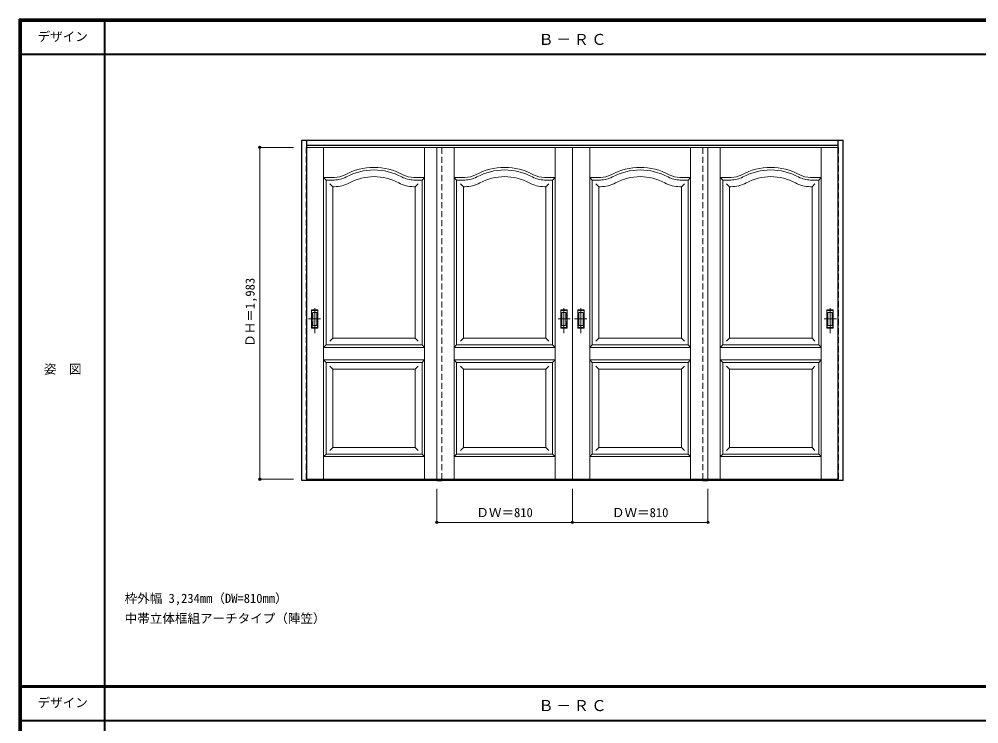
# Model space of a CAD drawing. Units: millimetres, scale not verified. Extents: x -6000 to 5700, y -4307 to 4175.
# Drawn here: x -6000 to -267, y -36 to 4175 of the extents above; entities that cross this region are included whole.
import ezdxf
from ezdxf.enums import TextEntityAlignment as Align

# ---------------------------------------------------------------- set-up
doc = ezdxf.new("R2010")
doc.units = ezdxf.units.MM
doc.header["$LTSCALE"] = 30
doc.header["$PDMODE"] = 32
doc.header["$PDSIZE"] = 15
doc.linetypes.add('CHAIN1', pattern=[8, 5, -1, 1, -1])
doc.linetypes.add('DASHED1', pattern=[1.8, 1.2, -0.6])
for name, color, linetype, lineweight in [('0-2_扉', 7, 'Continuous', 18), ('0-4_枠', 3, 'Continuous', 25), ('0-6_引手', 7, 'Continuous', 18), ('0-A_文字', 7, 'Continuous', 18), ('0-B_寸法', 7, 'Continuous', 9), ('F-1_枠', 6, 'Continuous', 40), ('F-A_文字', 7, 'Continuous', 18)]:
    doc.layers.add(name, color=color, linetype=linetype, lineweight=lineweight)
doc.styles.add('ＭＳ ゴシック', font='')
doc.styles.get('ＭＳ ゴシック').set_extended_font_data('MS Gothic')

msp = doc.modelspace()

# ---------------------------------------------------------------- linework, layer by layer
at = {"layer": '0-2_扉', "color": 4, "linetype": 'DASHED1', "lineweight": 9}
for p, q in [((-4285, 3409), (-4285, 1426)), ((-4282, 3409), (-4285, 3409)), ((-3475, 1426), (-3475, 3409)), ((-2695, 3409), (-2695, 3405)), ((-2695, 3409), (-2695, 3405)), ((-1915, 1426), (-1915, 3409)), ((-1108, 3409), (-1105, 3409)), ((-1105, 3409), (-1105, 1426)), ((-4282, 1426), (-4285, 1426)), ((-1108, 1426), (-1105, 1426))]:
    msp.add_line(p, q, dxfattribs=at)
at = {"layer": '0-2_扉'}
for p, q in [((-4282, 3409), (-3475, 3409)), ((-4181.5, 1426), (-4181.5, 3409)), ((-3578.5, 1426), (-3578.5, 3409)), ((-2695, 3409), (-3505, 3409)), ((-3401.5, 1426), (-3401.5, 3409)), ((-2798.5, 1426), (-2798.5, 3409)), ((-2695, 3409), (-2695, 1426)), ((-2695, 3409), (-1885, 3409)), ((-2695, 3409), (-2695, 1426)), ((-2591.5, 1426), (-2591.5, 3409)), ((-1988.5, 1426), (-1988.5, 3409)), ((-1108, 3409), (-1915, 3409)), ((-1811.5, 1426), (-1811.5, 3409)), ((-1208.5, 1426), (-1208.5, 3409)), ((-4166.5, 3214), (-4181.5, 3229)), ((-4181.5, 3229), (-4117.49, 3229)), ((-4166.5, 2360.24), (-4166.5, 3214)), ((-4166.5, 3214), (-4117.49, 3214)), ((-3578.5, 3229), (-3642.51, 3229)), ((-3593.5, 3214), (-3642.51, 3214)), ((-3593.5, 3214), (-3578.5, 3229)), ((-3593.5, 2229), (-3593.5, 3214)), ((-3386.5, 3214), (-3401.5, 3229)), ((-3401.5, 3229), (-3337.49, 3229)), ((-3386.5, 2229), (-3386.5, 3214)), ((-3386.5, 3214), (-3337.49, 3214)), ((-2798.5, 3229), (-2862.51, 3229)), ((-2813.5, 3214), (-2862.51, 3214)), ((-2813.5, 3214), (-2798.5, 3229)), ((-2813.5, 2360.24), (-2813.5, 3214)), ((-2576.5, 3214), (-2591.5, 3229)), ((-2591.5, 3229), (-2527.49, 3229)), ((-2576.5, 2360.24), (-2576.5, 3214)), ((-2576.5, 3214), (-2527.49, 3214)), ((-1988.5, 3229), (-2052.51, 3229)), ((-2003.5, 3214), (-2052.51, 3214)), ((-2003.5, 3214), (-1988.5, 3229)), ((-2003.5, 2229), (-2003.5, 3214)), ((-1796.5, 3214), (-1811.5, 3229)), ((-1811.5, 3229), (-1747.49, 3229)), ((-1796.5, 2229), (-1796.5, 3214)), ((-1796.5, 3214), (-1747.49, 3214)), ((-1208.5, 3229), (-1272.51, 3229)), ((-1223.5, 3214), (-1272.51, 3214)), ((-1223.5, 3214), (-1208.5, 3229)), ((-1223.5, 2360.24), (-1223.5, 3214)), ((-4144.18, 3191.68), (-4126.5, 3174)), ((-4126.5, 3174), (-4126.5, 3174)), ((-4126.5, 2269), (-4126.5, 3174)), ((-4126.5, 3174), (-4117.49, 3174)), ((-3642.51, 3174), (-3633.5, 3174)), ((-3615.82, 3191.68), (-3633.5, 3174)), ((-3364.18, 3191.68), (-3346.5, 3174)), ((-3337.49, 3174), (-3346.5, 3174)), ((-2853.5, 3174), (-2862.51, 3174)), ((-2835.82, 3191.68), (-2853.5, 3174)), ((-2853.5, 3174), (-2853.5, 3174)), ((-2853.5, 2269), (-2853.5, 3174)), ((-2554.18, 3191.68), (-2536.5, 3174)), ((-2536.5, 3174), (-2536.5, 3174)), ((-2536.5, 2269), (-2536.5, 3174)), ((-2536.5, 3174), (-2527.49, 3174)), ((-2052.51, 3174), (-2043.5, 3174)), ((-2025.82, 3191.68), (-2043.5, 3174)), ((-1774.18, 3191.68), (-1756.5, 3174)), ((-1747.49, 3174), (-1756.5, 3174)), ((-1263.5, 3174), (-1272.51, 3174)), ((-1245.82, 3191.68), (-1263.5, 3174)), ((-1263.5, 3174), (-1263.5, 3174)), ((-1263.5, 2269), (-1263.5, 3174)), ((-4166.31, 3091), (-4166.5, 3091)), ((-2813.69, 3091), (-2813.5, 3091)), ((-2576.31, 3091), (-2576.5, 3091)), ((-1223.69, 3091), (-1223.5, 3091)), ((-4166.5, 2229), (-4166.5, 2371.05)), ((-2813.5, 2229), (-2813.5, 2371.05)), ((-2576.5, 2229), (-2576.5, 2371.05)), ((-1223.5, 2229), (-1223.5, 2371.05)), ((-4126.5, 2269), (-4144.18, 2251.32)), ((-4126.5, 2269), (-4126.5, 2270.43)), ((-3633.5, 2269), (-4126.5, 2269)), ((-3633.5, 2269), (-3615.82, 2251.32)), ((-3346.5, 2269), (-3364.18, 2251.32)), ((-3346.5, 2269), (-2853.5, 2269)), ((-2853.5, 2269), (-2835.82, 2251.32)), ((-2536.5, 2269), (-2554.18, 2251.32)), ((-2536.5, 2269), (-2536.5, 2270.43)), ((-2043.5, 2269), (-2536.5, 2269)), ((-2043.5, 2269), (-2025.82, 2251.32)), ((-1756.5, 2269), (-1774.18, 2251.32)), ((-1756.5, 2269), (-1263.5, 2269)), ((-1263.5, 2269), (-1245.82, 2251.32)), ((-4181.5, 2214), (-4166.5, 2229)), ((-3578.5, 2214), (-4181.5, 2214)), ((-4166.5, 2229), (-3977.5, 2229)), ((-3593.5, 2229), (-4121.5, 2229)), ((-3593.5, 2229), (-3578.5, 2214)), ((-3386.5, 2229), (-3401.5, 2214)), ((-3401.5, 2214), (-2798.5, 2214)), ((-3386.5, 2229), (-2858.5, 2229)), ((-2813.5, 2229), (-3002.5, 2229)), ((-2798.5, 2214), (-2813.5, 2229)), ((-2591.5, 2214), (-2576.5, 2229)), ((-1988.5, 2214), (-2591.5, 2214)), ((-2576.5, 2229), (-2387.5, 2229)), ((-2003.5, 2229), (-2531.5, 2229)), ((-2003.5, 2229), (-1988.5, 2214)), ((-1796.5, 2229), (-1811.5, 2214)), ((-1811.5, 2214), (-1208.5, 2214)), ((-1796.5, 2229), (-1268.5, 2229)), ((-1223.5, 2229), (-1412.5, 2229)), ((-1208.5, 2214), (-1223.5, 2229)), ((-4181.5, 2139), (-4166.5, 2124)), ((-4181.5, 2139), (-3578.5, 2139)), ((-4166.5, 1576), (-4166.5, 2124)), ((-4166.5, 2124), (-3593.5, 2124)), ((-3593.5, 2124), (-3578.5, 2139)), ((-3593.5, 1576), (-3593.5, 2124)), ((-3386.5, 2124), (-3401.5, 2139)), ((-2798.5, 2139), (-3401.5, 2139)), ((-3386.5, 1576), (-3386.5, 2124)), ((-2813.5, 2124), (-3386.5, 2124)), ((-2798.5, 2139), (-2813.5, 2124)), ((-2813.5, 1576), (-2813.5, 2124)), ((-2591.5, 2139), (-2576.5, 2124)), ((-2591.5, 2139), (-1988.5, 2139)), ((-2576.5, 1576), (-2576.5, 2124)), ((-2576.5, 2124), (-2003.5, 2124)), ((-2003.5, 2124), (-1988.5, 2139)), ((-2003.5, 1576), (-2003.5, 2124)), ((-1796.5, 2124), (-1811.5, 2139)), ((-1208.5, 2139), (-1811.5, 2139)), ((-1796.5, 1576), (-1796.5, 2124)), ((-1223.5, 2124), (-1796.5, 2124)), ((-1208.5, 2139), (-1223.5, 2124)), ((-1223.5, 1576), (-1223.5, 2124)), ((-4126.46, 2084), (-4144.14, 2101.68)), ((-4126.5, 1616), (-4126.5, 2084)), ((-3633.5, 2084), (-4126.5, 2084)), ((-3633.5, 2084), (-3615.82, 2101.68)), ((-3633.5, 2084), (-3633.5, 1616)), ((-3346.5, 2084), (-3364.18, 2101.68)), ((-3346.5, 2084), (-3346.5, 1616)), ((-3346.5, 2084), (-2853.5, 2084)), ((-2853.54, 2084), (-2835.86, 2101.68)), ((-2853.5, 1616), (-2853.5, 2084)), ((-2536.46, 2084), (-2554.14, 2101.68)), ((-2536.5, 1616), (-2536.5, 2084)), ((-2043.5, 2084), (-2536.5, 2084)), ((-2043.5, 2084), (-2025.82, 2101.68)), ((-2043.5, 2084), (-2043.5, 1616)), ((-1756.5, 2084), (-1774.18, 2101.68)), ((-1756.5, 2084), (-1756.5, 1616)), ((-1756.5, 2084), (-1263.5, 2084)), ((-1263.54, 2084), (-1245.86, 2101.68)), ((-1263.5, 1616), (-1263.5, 2084)), ((-4126.5, 1616), (-4144.18, 1598.32)), ((-4126.5, 1616), (-4126.5, 1617.43)), ((-3633.5, 1616), (-4126.5, 1616)), ((-3633.5, 1616), (-3615.82, 1598.32)), ((-3346.5, 1616), (-3364.18, 1598.32)), ((-3346.5, 1616), (-2853.5, 1616)), ((-2853.5, 1616), (-2853.5, 1617.43)), ((-2853.5, 1616), (-2835.82, 1598.32)), ((-2536.5, 1616), (-2554.18, 1598.32)), ((-2536.5, 1616), (-2536.5, 1617.43)), ((-2043.5, 1616), (-2536.5, 1616)), ((-2043.5, 1616), (-2025.82, 1598.32)), ((-1756.5, 1616), (-1774.18, 1598.32)), ((-1756.5, 1616), (-1263.5, 1616)), ((-1263.5, 1616), (-1263.5, 1617.43)), ((-1263.5, 1616), (-1245.82, 1598.32)), ((-4166.5, 1576), (-4181.5, 1561)), ((-4181.5, 1561), (-3578.5, 1561)), ((-4166.5, 1576), (-3593.5, 1576)), ((-3593.5, 1576), (-3578.5, 1561)), ((-3386.5, 1576), (-3401.5, 1561)), ((-2798.5, 1561), (-3401.5, 1561)), ((-2813.5, 1576), (-3386.5, 1576)), ((-2813.5, 1576), (-2798.5, 1561)), ((-2576.5, 1576), (-2591.5, 1561)), ((-2591.5, 1561), (-1988.5, 1561)), ((-2576.5, 1576), (-2003.5, 1576)), ((-2003.5, 1576), (-1988.5, 1561)), ((-1796.5, 1576), (-1811.5, 1561)), ((-1208.5, 1561), (-1811.5, 1561)), ((-1223.5, 1576), (-1796.5, 1576)), ((-1223.5, 1576), (-1208.5, 1561)), ((-4282, 1426), (-3475, 1426)), ((-1108, 1426), (-1915, 1426))]:
    msp.add_line(p, q, dxfattribs=at)
at = {"layer": '0-2_扉', "color": 3, "lineweight": 25}
for p, q in [((-3505, 1418), (-3475, 1418)), ((-1915, 1418), (-1885, 1418))]:
    msp.add_line(p, q, dxfattribs=at)
at = {"layer": '0-2_扉'}
for points in [[(-2695, 1426), (-3505, 1426), (-3505, 3409)], [(-2695, 1426), (-1885, 1426), (-1885, 3409)], [(-3633.5, 3174), (-3633.5, 3174), (-3633.5, 2269)], [(-3346.5, 3174), (-3346.5, 3174), (-3346.5, 2269)], [(-2043.5, 3174), (-2043.5, 3174), (-2043.5, 2269)], [(-1756.5, 3174), (-1756.5, 3174), (-1756.5, 2269)]]:
    msp.add_lwpolyline(points, dxfattribs=at)
for centre, radius, start, end in [((-3880, 2924), 365, 61.6423, 118.3577), ((-3880, 2924), 350, 61.6423, 118.3577), ((-3100, 2924), 365, 61.6423, 118.3577), ((-3100, 2924), 350, 61.6423, 118.3577), ((-2290, 2924), 365, 61.6423, 118.3577), ((-2290, 2924), 350, 61.6423, 118.3577), ((-1510, 2924), 365, 61.6423, 118.3577), ((-1510, 2924), 350, 61.6423, 118.3577), ((-4117.49, 3364), 135, 270, 298.3577), ((-4117.49, 3364), 150, 270, 298.3577), ((-3880, 2924), 310, 61.6423, 118.3577), ((-3642.51, 3364), 150, 241.6423, 270), ((-3642.51, 3364), 135, 241.6423, 270), ((-3337.49, 3364), 135, 270, 298.3577), ((-3337.49, 3364), 150, 270, 298.3577), ((-3100, 2924), 310, 61.6423, 118.3577), ((-2862.51, 3364), 150, 241.6423, 270), ((-2862.51, 3364), 135, 241.6423, 270), ((-2527.49, 3364), 135, 270, 298.3577), ((-2527.49, 3364), 150, 270, 298.3577), ((-2290, 2924), 310, 61.6423, 118.3577), ((-2052.51, 3364), 150, 241.6423, 270), ((-2052.51, 3364), 135, 241.6423, 270), ((-1747.49, 3364), 135, 270, 298.3577), ((-1747.49, 3364), 150, 270, 298.3577), ((-1510, 2924), 310, 61.6423, 118.3577), ((-1272.51, 3364), 150, 241.6423, 270), ((-1272.51, 3364), 135, 241.6423, 270), ((-4117.49, 3364), 190, 270, 298.3577), ((-3642.51, 3364), 190, 241.6423, 270), ((-3337.49, 3364), 190, 270, 298.3577), ((-2862.51, 3364), 190, 241.6423, 270), ((-2527.49, 3364), 190, 270, 298.3577), ((-2052.51, 3364), 190, 241.6423, 270), ((-1747.49, 3364), 190, 270, 298.3577), ((-1272.51, 3364), 190, 241.6423, 270)]:
    msp.add_arc(centre, radius, start, end, dxfattribs=at)
at = {"layer": '0-4_枠'}
for p, q in [((-4312, 1418), (-4312, 3453)), ((-4312, 3453), (-1078, 3453)), ((-4282, 1418), (-4282, 3453)), ((-1108, 1418), (-1108, 3453)), ((-1078, 1418), (-1078, 3453)), ((-4282, 3423), (-1108, 3423)), ((-4282, 1418), (-4312, 1418)), ((-1108, 1421), (-4282, 1421)), ((-1108, 1418), (-4282, 1418)), ((-1078, 1418), (-1108, 1418))]:
    msp.add_line(p, q, dxfattribs=at)
at = {"layer": '0-6_引手', "linetype": 'CHAIN1'}
for p, q in [((-4234, 2298.27), (-4234, 2469.12)), ((-2746, 2298.27), (-2746, 2469.12)), ((-2644, 2298.27), (-2644, 2469.12)), ((-1156, 2298.27), (-1156, 2469.12)), ((-4272.07, 2383.5), (-4199.56, 2383.5)), ((-2707.93, 2383.5), (-2780.44, 2383.5)), ((-2682.07, 2383.5), (-2609.56, 2383.5)), ((-1117.93, 2383.5), (-1190.44, 2383.5))]:
    msp.add_line(p, q, dxfattribs=at)
at = {"layer": '0-6_引手'}
for p, q in [((-4253, 2438.5), (-4215, 2438.5)), ((-4253, 2328.5), (-4253, 2438.5)), ((-4246.5, 2422.5), (-4221.5, 2422.5)), ((-4246.5, 2344.5), (-4246.5, 2422.5)), ((-4221.5, 2344.5), (-4221.5, 2422.5)), ((-4215, 2328.5), (-4215, 2438.5)), ((-2727, 2438.5), (-2765, 2438.5)), ((-2765, 2328.5), (-2765, 2438.5)), ((-2733.5, 2422.5), (-2758.5, 2422.5)), ((-2758.5, 2344.5), (-2758.5, 2422.5)), ((-2733.5, 2344.5), (-2733.5, 2422.5)), ((-2727, 2328.5), (-2727, 2438.5)), ((-2663, 2438.5), (-2625, 2438.5)), ((-2663, 2328.5), (-2663, 2438.5)), ((-2656.5, 2422.5), (-2631.5, 2422.5)), ((-2656.5, 2344.5), (-2656.5, 2422.5)), ((-2631.5, 2344.5), (-2631.5, 2422.5)), ((-2625, 2328.5), (-2625, 2438.5)), ((-1137, 2438.5), (-1175, 2438.5)), ((-1175, 2328.5), (-1175, 2438.5)), ((-1143.5, 2422.5), (-1168.5, 2422.5)), ((-1168.5, 2344.5), (-1168.5, 2422.5)), ((-1143.5, 2344.5), (-1143.5, 2422.5)), ((-1137, 2328.5), (-1137, 2438.5)), ((-4253, 2328.5), (-4215, 2328.5)), ((-4246.5, 2344.5), (-4221.5, 2344.5)), ((-2727, 2328.5), (-2765, 2328.5)), ((-2733.5, 2344.5), (-2758.5, 2344.5)), ((-2663, 2328.5), (-2625, 2328.5)), ((-2656.5, 2344.5), (-2631.5, 2344.5)), ((-1137, 2328.5), (-1175, 2328.5)), ((-1143.5, 2344.5), (-1168.5, 2344.5))]:
    msp.add_line(p, q, dxfattribs=at)
at = {"layer": '0-6_引手', "linetype": 'DASHED1'}
for p, q in [((-4218, 2332.5), (-4218, 2434.5)), ((-2762, 2332.5), (-2762, 2434.5)), ((-2628, 2332.5), (-2628, 2434.5)), ((-1172, 2332.5), (-1172, 2434.5)), ((-4250, 2332.5), (-4218, 2332.5)), ((-2730, 2332.5), (-2762, 2332.5)), ((-2660, 2332.5), (-2628, 2332.5)), ((-1140, 2332.5), (-1172, 2332.5))]:
    msp.add_line(p, q, dxfattribs=at)
for points in [[(-4250, 2332.5), (-4250, 2434.5), (-4218, 2434.5)], [(-2730, 2332.5), (-2730, 2434.5), (-2762, 2434.5)], [(-2660, 2332.5), (-2660, 2434.5), (-2628, 2434.5)], [(-1140, 2332.5), (-1140, 2434.5), (-1172, 2434.5)]]:
    msp.add_lwpolyline(points, dxfattribs=at)
at = {"layer": '0-B_寸法', "color": 4}
for p, q in [((-4562, 3409), (-4362, 3409)), ((-4562, 3409), (-4562, 1426)), ((-4562, 1426), (-4362, 1426)), ((-3505, 1168), (-3505, 1368)), ((-2695, 1168), (-2695, 1368)), ((-1885, 1168), (-1885, 1368)), ((-3505, 1168), (-1885, 1168))]:
    msp.add_line(p, q, dxfattribs=at)
at = {"layer": '0-B_寸法'}
for p in [(-4562, 3409), (-4562, 1426), (-3505, 1168), (-2695, 1168), (-1885, 1168)]:
    msp.add_point(p, dxfattribs=at)
at = {"layer": 'F-1_枠'}
for p, q in [((-6000, 4175), (5700, 4175)), ((-6000, 4175), (-6000, -4205)), ((-6000, 4170), (5700, 4170)), ((-6000, 4165), (5700, 4165)), ((-5995, 4175), (-5995, -4205)), ((-5990, 4175), (-5990, -4205)), ((-5490, 4175), (-5490, -3790)), ((-6000, 3965), (5700, 3965)), ((-6000, 190.5), (5700, 190.5)), ((-6000, 187.5), (5700, 187.5)), ((-6000, 184.5), (5700, 184.5)), ((-6000, -15.5), (5700, -15.5))]:
    msp.add_line(p, q, dxfattribs=at)

# ---------------------------------------------------------------- texts
at = {"layer": '0-A_文字', "style": 'ＭＳ ゴシック'}
for s, p in [('枠外幅 3,234mm（DW=810mm）', (-5370, 670.5)), ('中帯立体框組アーチタイプ（陣笠）', (-5370, 550.5))]:
    msp.add_text(s, height=54.99, dxfattribs=at).set_placement(p, align=Align.BOTTOM_LEFT)
at = {"layer": '0-A_文字', "char_height": 65.98, "attachment_point": 7, "style": 'ＭＳ ゴシック'}
for insert in [(-2897.5, 4020), (-2897.5, 39.5)]:
    msp.add_mtext('\\T1.17;Ｂ－ＲＣ', dxfattribs=dict(at, insert=insert))
at = {"layer": '0-B_寸法', "style": 'ＭＳ ゴシック'}
msp.add_text('ＤＨ＝1,983', height=54.99, rotation=90, dxfattribs=at).set_placement((-4577, 2217.25), align=Align.BOTTOM_LEFT)
for p in [(-3268.75, 1183), (-2458.75, 1183)]:
    msp.add_text('ＤＷ＝810', height=54.99, dxfattribs=at).set_placement(p, align=Align.BOTTOM_LEFT)
at = {"layer": 'F-A_文字', "style": 'ＭＳ ゴシック'}
for s, p in [('デザイン', (-5890, 4027.5)), ('姿\u3000図', (-5852.5, 2040.25)), ('デザイン', (-5890, 47))]:
    msp.add_text(s, height=54.99, dxfattribs=at).set_placement(p, align=Align.BOTTOM_LEFT)

doc.saveas('drawing.dxf')
